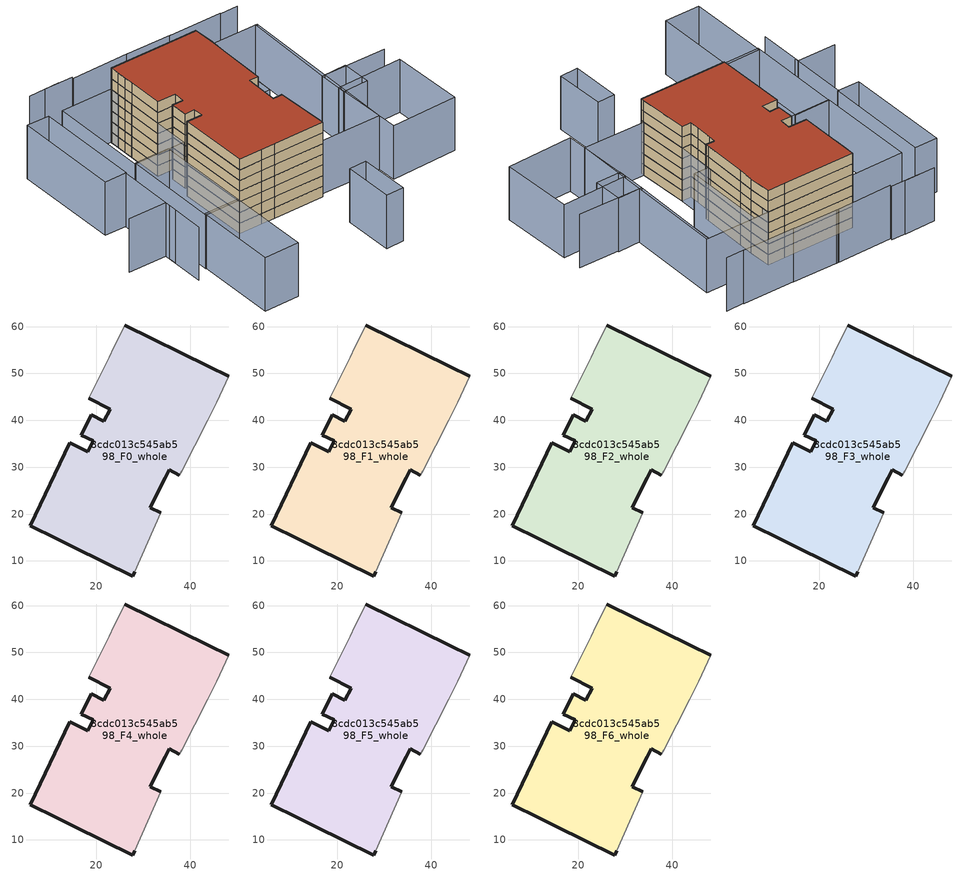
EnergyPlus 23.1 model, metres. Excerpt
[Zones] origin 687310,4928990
8cdc013c545ab598_F0_whole
 floor ground (EU_floor_Construction): 33.75,20.27 31.45,21.4 32.7,23.83 34.68,27.71 35.57,29.45 37.74,28.25 38.19,29.15 43.74,40.01 45.73,43.9 48.26,49.39 43.86,51.56 26.06,60.33 24.96,58.07 23.74,55.58 22.72,53.47 18.43,44.69 22.95,42.37 21.58,39.79 18.87,41.14 16.82,36.83 19.34,35.69 18.12,33.26 14.3,35.2 5.89,17.52 11.59,14.73 15.16,12.97 27.77,6.79 28.22,7.72 z0
 wall outside (EU_wall_Construction): 37.74,28.25 35.57,29.45 34.68,27.71 32.7,23.83 31.45,21.4 33.75,20.27 / 28.22,7.72 27.77,6.79 15.16,12.97 11.59,14.73 5.89,17.52 14.3,35.2 18.12,33.26 19.34,35.69 16.82,36.83 18.87,41.14 21.58,39.79 22.95,42.37 18.43,44.69 / 26.06,60.33 43.86,51.56 48.26,49.39 z0:3
 wall adiabatic (EU_wall_Construction): 33.75,20.27 28.22,7.72 / 18.43,44.69 22.72,53.47 23.74,55.58 24.96,58.07 26.06,60.33 / 48.26,49.39 45.73,43.9 43.74,40.01 38.19,29.15 37.74,28.25 z0:3
8cdc013c545ab598_F1_whole
 floor to 8cdc013c545ab598_F0_whole (EU_floor_Construction): 33.75,20.27 31.45,21.4 32.7,23.83 34.68,27.71 35.57,29.45 37.74,28.25 38.19,29.15 43.74,40.01 45.73,43.9 48.26,49.39 43.86,51.56 26.06,60.33 24.96,58.07 23.74,55.58 22.72,53.47 18.43,44.69 22.95,42.37 21.58,39.79 18.87,41.14 16.82,36.83 19.34,35.69 18.12,33.26 14.3,35.2 5.89,17.52 11.59,14.73 15.16,12.97 27.77,6.79 28.22,7.72 z3
 wall outside (EU_wall_Construction): 37.74,28.25 35.57,29.45 34.68,27.71 32.7,23.83 31.45,21.4 33.75,20.27 / 28.22,7.72 27.77,6.79 15.16,12.97 11.59,14.73 5.89,17.52 14.3,35.2 18.12,33.26 19.34,35.69 16.82,36.83 18.87,41.14 21.58,39.79 22.95,42.37 18.43,44.69 / 26.06,60.33 43.86,51.56 48.26,49.39 z3:6
 wall adiabatic (EU_wall_Construction): 33.75,20.27 28.22,7.72 / 18.43,44.69 22.72,53.47 23.74,55.58 24.96,58.07 26.06,60.33 / 48.26,49.39 45.73,43.9 43.74,40.01 38.19,29.15 37.74,28.25 z3:6
8cdc013c545ab598_F2_whole
 floor to 8cdc013c545ab598_F1_whole (EU_floor_Construction): 33.75,20.27 31.45,21.4 32.7,23.83 34.68,27.71 35.57,29.45 37.74,28.25 38.19,29.15 43.74,40.01 45.73,43.9 48.26,49.39 43.86,51.56 26.06,60.33 24.96,58.07 23.74,55.58 22.72,53.47 18.43,44.69 22.95,42.37 21.58,39.79 18.87,41.14 16.82,36.83 19.34,35.69 18.12,33.26 14.3,35.2 5.89,17.52 11.59,14.73 15.16,12.97 27.77,6.79 28.22,7.72 z6
 wall outside (EU_wall_Construction): 37.74,28.25 35.57,29.45 34.68,27.71 32.7,23.83 31.45,21.4 33.75,20.27 / 28.22,7.72 27.77,6.79 15.16,12.97 11.59,14.73 5.89,17.52 14.3,35.2 18.12,33.26 19.34,35.69 16.82,36.83 18.87,41.14 21.58,39.79 22.95,42.37 18.43,44.69 / 26.06,60.33 43.86,51.56 48.26,49.39 z6:9
 wall adiabatic (EU_wall_Construction): 33.75,20.27 28.22,7.72 / 18.43,44.69 22.72,53.47 23.74,55.58 24.96,58.07 26.06,60.33 / 48.26,49.39 45.73,43.9 43.74,40.01 38.19,29.15 37.74,28.25 z6:9
8cdc013c545ab598_F3_whole
 floor to 8cdc013c545ab598_F2_whole (EU_floor_Construction): 33.75,20.27 31.45,21.4 32.7,23.83 34.68,27.71 35.57,29.45 37.74,28.25 38.19,29.15 43.74,40.01 45.73,43.9 48.26,49.39 43.86,51.56 26.06,60.33 24.96,58.07 23.74,55.58 22.72,53.47 18.43,44.69 22.95,42.37 21.58,39.79 18.87,41.14 16.82,36.83 19.34,35.69 18.12,33.26 14.3,35.2 5.89,17.52 11.59,14.73 15.16,12.97 27.77,6.79 28.22,7.72 z9
 wall outside (EU_wall_Construction): 37.74,28.25 35.57,29.45 34.68,27.71 32.7,23.83 31.45,21.4 33.75,20.27 / 28.22,7.72 27.77,6.79 15.16,12.97 11.59,14.73 5.89,17.52 14.3,35.2 18.12,33.26 19.34,35.69 16.82,36.83 18.87,41.14 21.58,39.79 22.95,42.37 18.43,44.69 / 26.06,60.33 43.86,51.56 48.26,49.39 z9:12
 wall adiabatic (EU_wall_Construction): 33.75,20.27 28.22,7.72 / 18.43,44.69 22.72,53.47 23.74,55.58 24.96,58.07 26.06,60.33 / 48.26,49.39 45.73,43.9 43.74,40.01 38.19,29.15 37.74,28.25 z9:12
8cdc013c545ab598_F4_whole
 floor to 8cdc013c545ab598_F3_whole (EU_floor_Construction): 33.75,20.27 31.45,21.4 32.7,23.83 34.68,27.71 35.57,29.45 37.74,28.25 38.19,29.15 43.74,40.01 45.73,43.9 48.26,49.39 43.86,51.56 26.06,60.33 24.96,58.07 23.74,55.58 22.72,53.47 18.43,44.69 22.95,42.37 21.58,39.79 18.87,41.14 16.82,36.83 19.34,35.69 18.12,33.26 14.3,35.2 5.89,17.52 11.59,14.73 15.16,12.97 27.77,6.79 28.22,7.72 z12
 wall outside (EU_wall_Construction): 37.74,28.25 35.57,29.45 34.68,27.71 32.7,23.83 31.45,21.4 33.75,20.27 / 28.22,7.72 27.77,6.79 15.16,12.97 11.59,14.73 5.89,17.52 14.3,35.2 18.12,33.26 19.34,35.69 16.82,36.83 18.87,41.14 21.58,39.79 22.95,42.37 18.43,44.69 / 26.06,60.33 43.86,51.56 48.26,49.39 z12:15
 wall adiabatic (EU_wall_Construction): 33.75,20.27 28.22,7.72 / 18.43,44.69 22.72,53.47 23.74,55.58 24.96,58.07 26.06,60.33 / 48.26,49.39 45.73,43.9 43.74,40.01 38.19,29.15 37.74,28.25 z12:15
8cdc013c545ab598_F5_whole
 floor to 8cdc013c545ab598_F4_whole (EU_floor_Construction): 33.75,20.27 31.45,21.4 32.7,23.83 34.68,27.71 35.57,29.45 37.74,28.25 38.19,29.15 43.74,40.01 45.73,43.9 48.26,49.39 43.86,51.56 26.06,60.33 24.96,58.07 23.74,55.58 22.72,53.47 18.43,44.69 22.95,42.37 21.58,39.79 18.87,41.14 16.82,36.83 19.34,35.69 18.12,33.26 14.3,35.2 5.89,17.52 11.59,14.73 15.16,12.97 27.77,6.79 28.22,7.72 z15
 wall outside (EU_wall_Construction): 37.74,28.25 35.57,29.45 34.68,27.71 32.7,23.83 31.45,21.4 33.75,20.27 / 28.22,7.72 27.77,6.79 15.16,12.97 11.59,14.73 5.89,17.52 14.3,35.2 18.12,33.26 19.34,35.69 16.82,36.83 18.87,41.14 21.58,39.79 22.95,42.37 18.43,44.69 / 26.06,60.33 43.86,51.56 48.26,49.39 z15:18
 wall adiabatic (EU_wall_Construction): 33.75,20.27 28.22,7.72 / 18.43,44.69 22.72,53.47 23.74,55.58 24.96,58.07 26.06,60.33 / 48.26,49.39 45.73,43.9 43.74,40.01 38.19,29.15 37.74,28.25 z15:18
8cdc013c545ab598_F6_whole
 floor to 8cdc013c545ab598_F5_whole (EU_floor_Construction): 33.75,20.27 31.45,21.4 32.7,23.83 34.68,27.71 35.57,29.45 37.74,28.25 38.19,29.15 43.74,40.01 45.73,43.9 48.26,49.39 43.86,51.56 26.06,60.33 24.96,58.07 23.74,55.58 22.72,53.47 18.43,44.69 22.95,42.37 21.58,39.79 18.87,41.14 16.82,36.83 19.34,35.69 18.12,33.26 14.3,35.2 5.89,17.52 11.59,14.73 15.16,12.97 27.77,6.79 28.22,7.72 z18
 wall outside (EU_wall_Construction): 37.74,28.25 35.57,29.45 34.68,27.71 32.7,23.83 31.45,21.4 33.75,20.27 / 28.22,7.72 27.77,6.79 15.16,12.97 11.59,14.73 5.89,17.52 14.3,35.2 18.12,33.26 19.34,35.69 16.82,36.83 18.87,41.14 21.58,39.79 22.95,42.37 18.43,44.69 / 26.06,60.33 43.86,51.56 48.26,49.39 z18:21
 wall adiabatic (EU_wall_Construction): 33.75,20.27 28.22,7.72 / 18.43,44.69 22.72,53.47 23.74,55.58 24.96,58.07 26.06,60.33 / 48.26,49.39 45.73,43.9 43.74,40.01 38.19,29.15 37.74,28.25 z18:21
 roof outside (EU_roof_Construction): 43.86,51.56 48.26,49.39 45.73,43.9 43.74,40.01 38.19,29.15 37.74,28.25 35.57,29.45 34.68,27.71 32.7,23.83 31.45,21.4 33.75,20.27 28.22,7.72 27.77,6.79 15.16,12.97 11.59,14.73 5.89,17.52 14.3,35.2 18.12,33.26 19.34,35.69 16.82,36.83 18.87,41.14 21.58,39.79 22.95,42.37 18.43,44.69 22.72,53.47 23.74,55.58 24.96,58.07 26.06,60.33 z21
shading: 68.1,10.73 52.15,18.91 / -19.16,33.68 -9.57,28.94 / -9.57,28.94 -15.07,17.81 / -2.82,42.58 -11.12,25.8 / 68.97,48.92 64.53,51.02 / 51.64,57.7 40.05,63.59 / 64.58,51.13 51.45,57.66 / 40.64,63.3 26.26,70.03 / 26.47,70.47 19.33,74.09 / 23.08,72.3 15.29,76.02 / 21.3,-3.18 25.68,-5.22 / 25.68,-5.22 19.9,-17.63 / 19.9,-17.63 15.52,-15.59 / 15.52,-15.59 21.3,-3.18 / -19.45,-1.38 -9.71,18.85 / -9.71,18.85 -0.99,14.66 / -0.99,14.66 -10.73,-5.58 / -10.73,-5.58 -19.45,-1.38 / 66.17,5.84 57.9,-12.3 / 57.9,-12.3 41.38,-4.76 / 41.38,-4.76 49.65,13.37 / 49.65,13.37 66.17,5.84 / 52.15,18.91 58.35,16 / 58.35,16 54.94,8.74 / 54.94,8.74 48.74,11.65 / 48.74,11.65 52.15,18.91 / 52.15,18.91 63.92,41.86 / 64.35,41.48 43.58,0.03 / 43.58,0.03 27.62,8.03 / 27.62,8.03 48.38,49.48 / 48.38,49.48 64.35,41.48 / 51.82,47.66 41.93,27.33 / 41.93,27.33 38.19,29.15 / 38.19,29.15 48.08,49.48 / 48.08,49.48 51.82,47.66 / 10.35,37.96 -1.25,14.12 / -1.25,14.12 -10.04,18.4 / -10.04,18.4 1.55,42.24 / 1.55,42.24 10.35,37.96 / 26.1,60.41 14.15,35.86 / 14.15,35.86 1.34,42.1 / 1.34,42.1 13.29,66.64 / 13.29,66.64 26.1,60.41 / -8.27,45.18 4.44,71.29 / 4.44,71.29 10.01,68.58 / 10.01,68.58 -2.7,42.47 / -2.7,42.47 -8.27,45.18 z0:15
[Building]
EU S2 Campaign: North Axis=0; Terrain=City; Solar Distribution=FullExterior
[Site:Location]
Bologna: Latitude=44.5; Longitude=11.25; Time Zone=1; Elevation=37
[SizingPeriod:WeatherFileDays]
AnnualSizingPeriod: Begin Month=1; Begin Day of Month=1; End Month=12; End Day of Month=31; Day of Week for Start Day=Monday; Use Weather File Daylight Saving Period=No; Use Weather File Rain and Snow Indicators=No
[MATERIAL]
EU_InternalMass_Material: Roughness=MediumRough; Thickness=0.1; Conductivity=1; Density=1800; Specific Heat=900; Thermal Absorptance=0.9; Solar Absorptance=0.7; Visible Absorptance=0.7
[MATERIAL:NOMASS] Roughness=MediumRough; Thermal Absorptance=0.9; Solar Absorptance=0.7; Visible Absorptance=0.7
Name | Thermal Resistance
EU_wall_NoMass | 0.905828
EU_roof_NoMass | 0.37593
EU_floor_NoMass | 0.67114
[CONSTRUCTION]
EU_wall_Construction: EU_wall_NoMass
EU_roof_Construction: EU_roof_NoMass
EU_floor_Construction: EU_floor_NoMass
EU_InternalMass_Construction: EU_InternalMass_Material
[ZONE] Type=1; Multiplier=1; Ceiling Height=autocalculate; Volume=3294.98; Floor Area=autocalculate; Part of Total Floor Area=Yes
8cdc013c545ab598_F0_whole; 8cdc013c545ab598_F1_whole; 8cdc013c545ab598_F2_whole; 8cdc013c545ab598_F3_whole; 8cdc013c545ab598_F4_whole; 8cdc013c545ab598_F5_whole; 8cdc013c545ab598_F6_whole
[INTERNALMASS] Construction=EU_InternalMass_Construction; Surface Area=964.118
Name | Zone or ZoneList
8cdc013c545ab598_F0_whole_EU_InternalMass | 8cdc013c545ab598_F0_whole
8cdc013c545ab598_F1_whole_EU_InternalMass | 8cdc013c545ab598_F1_whole
8cdc013c545ab598_F2_whole_EU_InternalMass | 8cdc013c545ab598_F2_whole
8cdc013c545ab598_F3_whole_EU_InternalMass | 8cdc013c545ab598_F3_whole
8cdc013c545ab598_F4_whole_EU_InternalMass | 8cdc013c545ab598_F4_whole
8cdc013c545ab598_F5_whole_EU_InternalMass | 8cdc013c545ab598_F5_whole
8cdc013c545ab598_F6_whole_EU_InternalMass | 8cdc013c545ab598_F6_whole
[OTHEREQUIPMENT] Fuel Type=Electricity; Design Level Calculation Method=Watts/Area; Power per Zone Floor Area=1; Fraction Latent=0; Fraction Radiant=0; Fraction Lost=0; Carbon Dioxide Generation Rate=0; EndUse Subcategory=EU_Step8_InternalGains
Name | Zone or ZoneList or Space or SpaceList | Schedule
EU_Step8_InternalGain_8cdc013c545ab598_F0_whole_f000 | 8cdc013c545ab598_F0_whole | EU_Step8_GainSchedule_8cdc013c545ab598_F0_whole_f000
EU_Step8_InternalGain_8cdc013c545ab598_F1_whole_f000 | 8cdc013c545ab598_F1_whole | EU_Step8_GainSchedule_8cdc013c545ab598_F1_whole_f000
EU_Step8_InternalGain_8cdc013c545ab598_F2_whole_f000 | 8cdc013c545ab598_F2_whole | EU_Step8_GainSchedule_8cdc013c545ab598_F2_whole_f000
EU_Step8_InternalGain_8cdc013c545ab598_F3_whole_f000 | 8cdc013c545ab598_F3_whole | EU_Step8_GainSchedule_8cdc013c545ab598_F3_whole_f000
EU_Step8_InternalGain_8cdc013c545ab598_F4_whole_f000 | 8cdc013c545ab598_F4_whole | EU_Step8_GainSchedule_8cdc013c545ab598_F4_whole_f000
EU_Step8_InternalGain_8cdc013c545ab598_F5_whole_f000 | 8cdc013c545ab598_F5_whole | EU_Step8_GainSchedule_8cdc013c545ab598_F5_whole_f000
EU_Step8_InternalGain_8cdc013c545ab598_F6_whole_f000 | 8cdc013c545ab598_F6_whole | EU_Step8_GainSchedule_8cdc013c545ab598_F6_whole_f000
[ZONEVENTILATION:DESIGNFLOWRATE] Schedule=EU_AlwaysOn; Design Flow Rate Calculation Method=AirChanges/Hour; Air Changes per Hour=0.73129; Ventilation Type=Natural; Fan Pressure Rise=0; Fan Total Efficiency=1; Constant Term Coefficient=1; Temperature Term Coefficient=0; Velocity Term Coefficient=0; Velocity Squared Term Coefficient=0; Minimum Indoor Temperature=-100; Maximum Indoor Temperature=100; Delta Temperature=-100; Minimum Outdoor Temperature=-100; Maximum Outdoor Temperature=100; Maximum Wind Speed=40
Name | Zone or ZoneList or Space or SpaceList
EU_ConstantAir_8cdc013c545ab598_F0_whole | 8cdc013c545ab598_F0_whole
EU_ConstantAir_8cdc013c545ab598_F1_whole | 8cdc013c545ab598_F1_whole
EU_ConstantAir_8cdc013c545ab598_F2_whole | 8cdc013c545ab598_F2_whole
EU_ConstantAir_8cdc013c545ab598_F3_whole | 8cdc013c545ab598_F3_whole
EU_ConstantAir_8cdc013c545ab598_F4_whole | 8cdc013c545ab598_F4_whole
EU_ConstantAir_8cdc013c545ab598_F5_whole | 8cdc013c545ab598_F5_whole
EU_ConstantAir_8cdc013c545ab598_F6_whole | 8cdc013c545ab598_F6_whole
[HVACTEMPLATE:THERMOSTAT] Constant Heating Setpoint=20; Constant Cooling Setpoint=50
EU_HeatOnly_8cdc013c545ab598_F0_whole; EU_HeatOnly_8cdc013c545ab598_F1_whole; EU_HeatOnly_8cdc013c545ab598_F2_whole; EU_HeatOnly_8cdc013c545ab598_F3_whole; EU_HeatOnly_8cdc013c545ab598_F4_whole; EU_HeatOnly_8cdc013c545ab598_F5_whole; EU_HeatOnly_8cdc013c545ab598_F6_whole
[HVACTEMPLATE:ZONE:IDEALLOADSAIRSYSTEM] System Availability Schedule=EU_AlwaysOn; Maximum Heating Supply Air Temperature=50; Minimum Cooling Supply Air Temperature=13; Maximum Heating Supply Air Humidity Ratio=0.0156; Minimum Cooling Supply Air Humidity Ratio=0.0077; Heating Limit=NoLimit; Cooling Limit=NoLimit; Heating Availability Schedule=EU_AlwaysOn; Cooling Availability Schedule=EU_CoolingOff; Dehumidification Control Type=ConstantSensibleHeatRatio; Cooling Sensible Heat Ratio=0.7; Dehumidification Setpoint=60; Humidification Control Type=None; Humidification Setpoint=30; Outdoor Air Method=None; Outdoor Air Flow Rate per Person=0.00944; Outdoor Air Flow Rate per Zone Floor Area=0; Outdoor Air Flow Rate per Zone=0; Demand Controlled Ventilation Type=None; Outdoor Air Economizer Type=NoEconomizer; Heat Recovery Type=None; Sensible Heat Recovery Effectiveness=0.7; Latent Heat Recovery Effectiveness=0.65
Name | Template Thermostat
8cdc013c545ab598_F0_whole | EU_HeatOnly_8cdc013c545ab598_F0_whole
8cdc013c545ab598_F1_whole | EU_HeatOnly_8cdc013c545ab598_F1_whole
8cdc013c545ab598_F2_whole | EU_HeatOnly_8cdc013c545ab598_F2_whole
8cdc013c545ab598_F3_whole | EU_HeatOnly_8cdc013c545ab598_F3_whole
8cdc013c545ab598_F4_whole | EU_HeatOnly_8cdc013c545ab598_F4_whole
8cdc013c545ab598_F5_whole | EU_HeatOnly_8cdc013c545ab598_F5_whole
8cdc013c545ab598_F6_whole | EU_HeatOnly_8cdc013c545ab598_F6_whole
[SIZING:ZONE] Zone Cooling Design Supply Air Temperature Input Method=SupplyAirTemperature; Zone Cooling Design Supply Air Temperature=13; Zone Heating Design Supply Air Temperature Input Method=SupplyAirTemperature; Zone Heating Design Supply Air Temperature=50; Zone Cooling Design Supply Air Humidity Ratio=0.008; Zone Heating Design Supply Air Humidity Ratio=0.008; Cooling Design Air Flow Method=DesignDay; Cooling Design Air Flow Rate=0; Cooling Minimum Air Flow per Zone Floor Area=0.000762; Cooling Minimum Air Flow=0; Cooling Minimum Air Flow Fraction=0.2; Heating Design Air Flow Method=DesignDay; Heating Design Air Flow Rate=0; Heating Maximum Air Flow per Zone Floor Area=0.002032; Heating Maximum Air Flow=0.141576; Heating Maximum Air Flow Fraction=0.3; Account for Dedicated Outdoor Air System=No; Dedicated Outdoor Air System Control Strategy=NeutralSupplyAir; Dedicated Outdoor Air Low Setpoint Temperature for Design=autosize; Dedicated Outdoor Air High Setpoint Temperature for Design=autosize; Zone Load Sizing Method=Sensible Load Only No Latent Load; Zone Latent Cooling Design Supply Air Humidity Ratio Input Method=HumidityRatioDifference; Zone Cooling Design Supply Air Humidity Ratio Difference=0.005; Zone Latent Heating Design Supply Air Humidity Ratio Input Method=HumidityRatioDifference; Zone Humidification Design Supply Air Humidity Ratio Difference=0.005
8cdc013c545ab598_F0_whole; 8cdc013c545ab598_F1_whole; 8cdc013c545ab598_F2_whole; 8cdc013c545ab598_F3_whole; 8cdc013c545ab598_F4_whole; 8cdc013c545ab598_F5_whole; 8cdc013c545ab598_F6_whole
[SCHEDULE:CONSTANT]
Name | Hourly Value
EU_AlwaysOn | 1
EU_CoolingOff | 0
[SCHEDULE:FILE] Column Number=1; Rows to Skip at Top=0; Number of Hours of Data=8760; Column Separator=Comma; Interpolate to Timestep=No; Minutes per Item=60; Adjust Schedule for Daylight Savings=Yes
Name | File
EU_Step8_GainSchedule_8cdc013c545ab598_F0_whole_f000 | ../../schedules/8cdc013c545ab598/8cdc013c545ab598_F0_whole_f000_gain.csv
EU_Step8_GainSchedule_8cdc013c545ab598_F1_whole_f000 | ../../schedules/8cdc013c545ab598/8cdc013c545ab598_F1_whole_f000_gain.csv
EU_Step8_GainSchedule_8cdc013c545ab598_F2_whole_f000 | ../../schedules/8cdc013c545ab598/8cdc013c545ab598_F2_whole_f000_gain.csv
EU_Step8_GainSchedule_8cdc013c545ab598_F3_whole_f000 | ../../schedules/8cdc013c545ab598/8cdc013c545ab598_F3_whole_f000_gain.csv
EU_Step8_GainSchedule_8cdc013c545ab598_F4_whole_f000 | ../../schedules/8cdc013c545ab598/8cdc013c545ab598_F4_whole_f000_gain.csv
EU_Step8_GainSchedule_8cdc013c545ab598_F5_whole_f000 | ../../schedules/8cdc013c545ab598/8cdc013c545ab598_F5_whole_f000_gain.csv
EU_Step8_GainSchedule_8cdc013c545ab598_F6_whole_f000 | ../../schedules/8cdc013c545ab598/8cdc013c545ab598_F6_whole_f000_gain.csv
